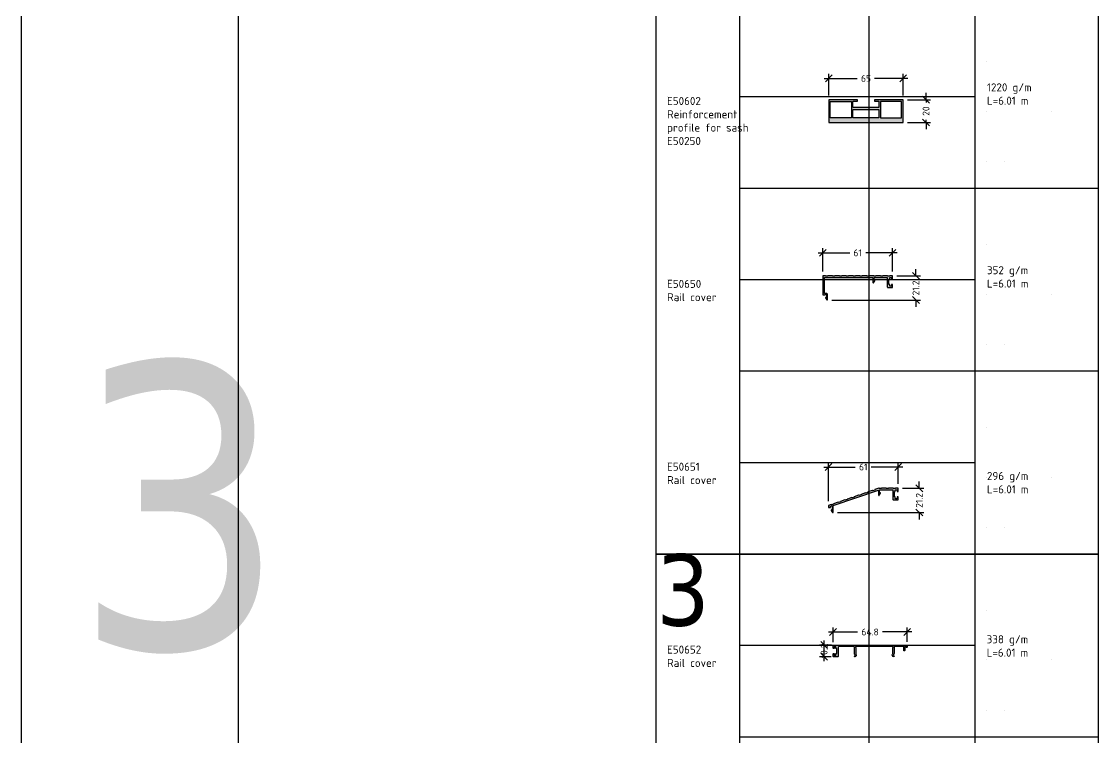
# Model space of a CAD drawing. Extents: x -4122 to 3414, y -5760 to 3840.
# Drawn here: x 0 to 942, y -1120 to -494 of the extents above; entities that cross this region are included whole.
import ezdxf

# ---------------------------------------------------------------- set-up
doc = ezdxf.new("R2010")
doc.units = 0
doc.layers.get('0').update_dxf_attribs({"linetype": 'CONTINUOUS'})
doc.layers.get('DEFPOINTS').update_dxf_attribs({"linetype": 'CONTINUOUS'})
for name, color, linetype in [('ALUM', 7, 'CONTINUOUS'), ('DIM', 94, 'CONTINUOUS'), ('ETEM_AL-HATCH-2', 253, 'CONTINUOUS'), ('HATCH', 253, 'CONTINUOUS'), ('TEXT', 7, 'CONTINUOUS'), ('UNMOVABLE', 4, 'CONTINUOUS')]:
    doc.layers.add(name, color=color, linetype=linetype)
doc.styles.add('ETEM_NAN', font='isocpeur.ttf')
doc.styles.get("Standard").update_dxf_attribs({"font": 'tahoma.ttf'})
doc.dimstyles.new('ETEM_ARCHITECTURE_STYLE$0', dxfattribs={"dimtxt": 2, "dimasz": 1, "dimexe": 1, "dimexo": 1, "dimgap": 1, "dimtad": 0, "dimdec": 1, "dimtxsty": 'ETEM_NAN', "dimblk": 'OBLIQUE', "dimcen": 0, "dimdle": 1, "dimclrd": 7, "dimclre": 7, "dimclrt": 7, "dimazin": 3, "dimtfac": 1, "dimtdec": 1, "dimtmove": 0, "dimatfit": 3, "dimtolj": 1, "dimtzin": 0})

# ---------------------------------------------------------------- blocks, each defined once
blk = doc.blocks.new('E_75_TEST_PAGE')
at = {"layer": 'DEFPOINTS'}
for p, q in [((73.06, -160), (73.06, 0)), ((185.93, 0), (185.93, -960)), ((289.27, -49.4), (289.27, -49.4)), ((9.49, -80), (9.49, -80)), ((278.81, -80), (73.06, -80)), ((289.27, -92.6), (289.27, -92.6)), ((345.86, -92.6), (345.86, -92.6)), ((289.27, -136.6), (289.27, -136.6)), ((304.27, -136.6), (304.27, -136.6)), ((73.06, -320), (73.06, -160)), ((289.27, -209.4), (289.27, -209.4)), ((9.49, -240), (9.49, -240)), ((278.81, -240), (73.06, -240)), ((289.27, -252.6), (289.27, -252.6)), ((345.86, -252.6), (345.86, -252.6)), ((289.27, -296.6), (289.27, -296.6)), ((304.27, -296.6), (304.27, -296.6)), ((73.06, -480), (73.06, -320)), ((289.27, -369.4), (289.27, -369.4)), ((9.49, -400), (9.49, -400)), ((278.81, -400), (73.06, -400)), ((289.27, -412.6), (289.27, -412.6)), ((345.86, -412.6), (345.86, -412.6)), ((289.27, -456.6), (289.27, -456.6)), ((304.27, -456.6), (304.27, -456.6)), ((73.06, -640), (73.06, -480)), ((289.27, -529.4), (289.27, -529.4)), ((9.49, -560), (9.49, -560)), ((278.81, -560), (73.06, -560)), ((289.27, -572.6), (289.27, -572.6)), ((345.86, -572.6), (345.86, -572.6)), ((289.27, -616.6), (289.27, -616.6)), ((304.27, -616.6), (304.27, -616.6)), ((73.06, -800), (73.06, -640)), ((289.27, -689.4), (289.27, -689.4)), ((9.49, -720), (9.49, -720)), ((278.81, -720), (73.06, -720)), ((289.27, -732.6), (289.27, -732.6)), ((345.86, -732.6), (345.86, -732.6)), ((289.27, -776.6), (289.27, -776.6)), ((304.27, -776.6), (304.27, -776.6)), ((73.06, -960), (73.06, -800)), ((289.27, -849.4), (289.27, -849.4)), ((9.49, -880), (9.49, -880)), ((278.81, -880), (73.06, -880)), ((289.27, -892.6), (289.27, -892.6)), ((345.86, -892.6), (345.86, -892.6)), ((289.27, -936.6), (289.27, -936.6)), ((304.27, -936.6), (304.27, -936.6))]:
    blk.add_line(p, q, dxfattribs=at)
at = {"layer": 'DEFPOINTS', "color": 3}
for p, q in [((278.81, 0), (278.81, -960)), ((386.8, -960), (386.8, 0)), ((386.8, -160), (73.06, -160)), ((386.8, -320), (73.06, -320)), ((386.8, -480), (73.06, -480)), ((386.8, -640), (73.06, -640)), ((386.8, -800), (73.06, -800))]:
    blk.add_line(p, q, dxfattribs=at)
blk.add_lwpolyline([(386.8, -960), (0, -960), (0, 0), (386.8, 0)], dxfattribs=at)
blk = doc.blocks.new('_OBLIQUE')
at = {"color": 0, "linetype": 'BYBLOCK'}
blk.add_line((-0.5, -0.5), (0.5, 0.5), dxfattribs=at)
blk = doc.blocks.new('*D57')
at = {"layer": 'DEFPOINTS', "color": 0}
for p in [(771.04, -543.75), (706.04, -562.6), (771.04, -562.6)]:
    blk.add_point(p, dxfattribs=at)
at = {"layer": 'DIM', "color": 7}
for p, q in [((702.04, -543.75), (730.94, -543.75)), ((706.04, -558.6), (706.04, -539.75)), ((775.04, -543.75), (746.14, -543.75)), ((771.04, -558.6), (771.04, -539.75))]:
    blk.add_line(p, q, dxfattribs=at)
at = {"layer": 'DIM', "color": 7, "xscale": 6, "yscale": 6, "zscale": 6, "rotation": 180}
blk.add_blockref('_OBLIQUE', (706.04, -543.75), dxfattribs=at)
at = {"layer": 'DIM', "color": 7, "xscale": 6, "yscale": 6, "zscale": 6}
blk.add_blockref('_OBLIQUE', (771.04, -543.75), dxfattribs=at)
at = {"layer": 'DIM', "color": 7, "insert": (738.54, -543.75), "char_height": 6, "attachment_point": 5, "style": 'ETEM_NAN'}
blk.add_mtext('65', dxfattribs=at)
blk = doc.blocks.new('*D58')
at = {"layer": 'DEFPOINTS', "color": 0}
for p in [(770.84, -562.4), (770.84, -582.3), (791.07, -582.3)]:
    blk.add_point(p, dxfattribs=at)
at = {"layer": 'DIM', "color": 7}
for p, q in [((774.84, -562.4), (795.07, -562.4)), ((791.07, -562.4), (791.07, -556.4)), ((791.07, -562.4), (791.07, -564.75)), ((774.84, -582.3), (795.07, -582.3)), ((791.07, -582.3), (791.07, -579.95)), ((791.07, -582.3), (791.07, -588.3))]:
    blk.add_line(p, q, dxfattribs=at)
at = {"layer": 'DIM', "color": 7, "xscale": 6, "yscale": 6, "zscale": 6}
for p, rotation in [((791.07, -562.4), 270), ((791.07, -582.3), 90)]:
    blk.add_blockref('_OBLIQUE', p, dxfattribs=dict(at, rotation=rotation))
at = {"layer": 'DIM', "color": 7, "insert": (791.07, -572.35), "char_height": 6, "attachment_point": 5, "rotation": 90, "style": 'ETEM_NAN'}
blk.add_mtext('20', dxfattribs=at)
blk = doc.blocks.new('*D59')
at = {"layer": 'DEFPOINTS', "color": 0}
for p in [(761.79, -696.38), (700.79, -716.72), (761.79, -716.72)]:
    blk.add_point(p, dxfattribs=at)
at = {"layer": 'DIM', "color": 7}
for p, q in [((696.79, -696.38), (724.29, -696.38)), ((700.79, -712.72), (700.79, -692.38)), ((765.79, -696.38), (738.29, -696.38)), ((761.79, -712.72), (761.79, -692.38))]:
    blk.add_line(p, q, dxfattribs=at)
at = {"layer": 'DIM', "color": 7, "xscale": 6, "yscale": 6, "zscale": 6, "rotation": 180}
blk.add_blockref('_OBLIQUE', (700.79, -696.38), dxfattribs=at)
at = {"layer": 'DIM', "color": 7, "xscale": 6, "yscale": 6, "zscale": 6}
blk.add_blockref('_OBLIQUE', (761.79, -696.38), dxfattribs=at)
at = {"layer": 'DIM', "color": 7, "insert": (731.29, -696.38), "char_height": 6, "attachment_point": 5, "style": 'ETEM_NAN'}
blk.add_mtext('61', dxfattribs=at)
blk = doc.blocks.new('*D60')
at = {"layer": 'DEFPOINTS', "color": 0}
for p in [(761.59, -716.52), (704.59, -737.72), (782.22, -737.72)]:
    blk.add_point(p, dxfattribs=at)
at = {"layer": 'DIM', "color": 7}
for p, q in [((782.22, -716.52), (782.22, -710.52)), ((765.59, -716.52), (786.22, -716.52)), ((782.22, -716.52), (782.22, -717.12)), ((708.59, -737.72), (786.22, -737.72)), ((782.22, -737.72), (782.22, -737.12)), ((782.22, -737.72), (782.22, -743.72))]:
    blk.add_line(p, q, dxfattribs=at)
at = {"layer": 'DIM', "color": 7, "xscale": 6, "yscale": 6, "zscale": 6}
for p, rotation in [((782.22, -716.52), 270), ((782.22, -737.72), 90)]:
    blk.add_blockref('_OBLIQUE', p, dxfattribs=dict(at, rotation=rotation))
at = {"layer": 'DIM', "color": 7, "insert": (782.22, -727.12), "char_height": 6, "attachment_point": 5, "rotation": 90, "style": 'ETEM_NAN'}
blk.add_mtext('21.2', dxfattribs=at)
blk = doc.blocks.new('*D61')
at = {"layer": 'DEFPOINTS', "color": 0}
for p in [(766.72, -883.77), (766.72, -902.58), (705.72, -917.58)]:
    blk.add_point(p, dxfattribs=at)
at = {"layer": 'DIM', "color": 7}
for p, q in [((701.72, -883.77), (729.22, -883.77)), ((705.72, -913.58), (705.72, -879.77)), ((770.72, -883.77), (743.22, -883.77)), ((766.72, -898.58), (766.72, -879.77))]:
    blk.add_line(p, q, dxfattribs=at)
at = {"layer": 'DIM', "color": 7, "xscale": 6, "yscale": 6, "zscale": 6, "rotation": 180}
blk.add_blockref('_OBLIQUE', (705.72, -883.77), dxfattribs=at)
at = {"layer": 'DIM', "color": 7, "xscale": 6, "yscale": 6, "zscale": 6}
blk.add_blockref('_OBLIQUE', (766.72, -883.77), dxfattribs=at)
at = {"layer": 'DIM', "color": 7, "insert": (736.22, -883.77), "char_height": 6, "attachment_point": 5, "style": 'ETEM_NAN'}
blk.add_mtext('61', dxfattribs=at)
blk = doc.blocks.new('*D62')
at = {"layer": 'DEFPOINTS', "color": 0}
for p in [(766.52, -902.38), (709.52, -923.58), (785.17, -923.58)]:
    blk.add_point(p, dxfattribs=at)
at = {"layer": 'DIM', "color": 7}
for p, q in [((770.52, -902.38), (789.17, -902.38)), ((785.17, -902.38), (785.17, -896.38)), ((785.17, -902.38), (785.17, -902.98)), ((785.17, -923.58), (785.17, -922.98)), ((713.52, -923.58), (789.17, -923.58)), ((785.17, -923.58), (785.17, -929.58))]:
    blk.add_line(p, q, dxfattribs=at)
at = {"layer": 'DIM', "color": 7, "xscale": 6, "yscale": 6, "zscale": 6}
for p, rotation in [((785.17, -902.38), 270), ((785.17, -923.58), 90)]:
    blk.add_blockref('_OBLIQUE', p, dxfattribs=dict(at, rotation=rotation))
at = {"layer": 'DIM', "color": 7, "insert": (785.17, -912.98), "char_height": 6, "attachment_point": 5, "rotation": 90, "style": 'ETEM_NAN'}
blk.add_mtext('21.2', dxfattribs=at)
blk = doc.blocks.new('*D106')
at = {"layer": 'DEFPOINTS', "color": 0}
for p in [(774.57, -1028.11), (709.77, -1040.86), (774.57, -1040.59)]:
    blk.add_point(p, dxfattribs=at)
at = {"layer": 'DIM', "color": 7}
for p, q in [((709.77, -1036.86), (709.77, -1024.11)), ((774.57, -1036.59), (774.57, -1024.11)), ((705.77, -1028.11), (731.27, -1028.11)), ((778.57, -1028.11), (753.07, -1028.11))]:
    blk.add_line(p, q, dxfattribs=at)
at = {"layer": 'DIM', "color": 7, "xscale": 6, "yscale": 6, "zscale": 6, "rotation": 180}
blk.add_blockref('_OBLIQUE', (709.77, -1028.11), dxfattribs=at)
at = {"layer": 'DIM', "color": 7, "xscale": 6, "yscale": 6, "zscale": 6}
blk.add_blockref('_OBLIQUE', (774.57, -1028.11), dxfattribs=at)
at = {"layer": 'DIM', "color": 7, "insert": (742.17, -1028.11), "char_height": 6, "attachment_point": 5, "style": 'ETEM_NAN'}
blk.add_mtext('64.8', dxfattribs=at)
blk = doc.blocks.new('*D107')
at = {"layer": 'DEFPOINTS', "color": 0}
for p in [(701.95, -1039.54), (712.32, -1039.54), (712.07, -1049.74)]:
    blk.add_point(p, dxfattribs=at)
at = {"layer": 'DIM', "color": 7}
for p, q in [((701.95, -1053.74), (701.95, -1035.54)), ((708.32, -1039.54), (697.95, -1039.54)), ((708.07, -1049.74), (697.95, -1049.74))]:
    blk.add_line(p, q, dxfattribs=at)
at = {"layer": 'DIM', "color": 7, "xscale": 6, "yscale": 6, "zscale": 6}
for p, rotation in [((701.95, -1039.54), 90), ((701.95, -1049.74), 270)]:
    blk.add_blockref('_OBLIQUE', p, dxfattribs=dict(at, rotation=rotation))
at = {"layer": 'DIM', "color": 7, "insert": (701.95, -1044.64), "char_height": 6, "attachment_point": 5, "rotation": 90, "style": 'ETEM_NAN'}
blk.add_mtext('10.2', dxfattribs=at)

msp = doc.modelspace()

# ---------------------------------------------------------------- hatches: boundary and pattern name
at = {"layer": 'ETEM_AL-HATCH-2'}
h = msp.add_hatch(color=256, dxfattribs=at)
h.dxf.hatch_style = 1
edge = h.paths.add_edge_path(flags=16)
edge.add_line((769.54, -563.9), (751.39, -563.9))
edge.add_arc((751.39, -564.1), 0.2, 90, 180)
edge.add_line((751.19, -564.1), (751.19, -578.1))
edge.add_arc((751.39, -578.1), 0.2, 180, 270)
edge.add_line((751.39, -578.3), (769.54, -578.3))
edge.add_arc((769.54, -578.1), 0.2, 270, 360)
edge.add_line((769.74, -578.1), (769.74, -564.1))
edge.add_arc((769.54, -564.1), 0.2, 360, 450)
edge = h.paths.add_edge_path()
edge.add_line((727.39, -563.8), (730.79, -563.8))
edge.add_arc((730.79, -563.5), 0.3, 270, 360)
edge.add_line((731.09, -563.5), (731.09, -562.7))
edge.add_arc((730.79, -562.7), 0.3, 0, 90)
edge.add_line((730.79, -562.4), (706.24, -562.4))
edge.add_arc((706.24, -562.6), 0.2, 90, 180)
edge.add_line((706.04, -562.6), (706.04, -582.1))
edge.add_arc((706.24, -582.1), 0.2, 180, 270)
edge.add_line((706.24, -582.3), (738.54, -582.3))
edge.add_line((738.54, -582.3), (770.84, -582.3))
edge.add_arc((770.84, -582.1), 0.2, 270, 360)
edge.add_line((771.04, -582.1), (771.04, -562.6))
edge.add_arc((770.84, -562.6), 0.2, 360, 450)
edge.add_line((770.84, -562.4), (746.29, -562.4))
edge.add_arc((746.29, -562.7), 0.3, 90, 180)
edge.add_line((745.99, -562.7), (745.99, -563.5))
edge.add_arc((746.29, -563.5), 0.3, 180, 270)
edge.add_line((746.29, -563.8), (749.69, -563.8))
edge.add_arc((749.69, -564), 0.2, 0, 90, ccw=False)
edge.add_line((749.89, -564), (749.89, -568.9))
edge.add_arc((749.69, -568.9), 0.2, -90, 0, ccw=False)
edge.add_line((749.69, -569.1), (738.54, -569.1))
edge.add_line((738.54, -569.1), (727.39, -569.1))
edge.add_arc((727.39, -568.9), 0.2, 180, 270, ccw=False)
edge.add_line((727.19, -568.9), (727.19, -564))
edge.add_arc((727.39, -564), 0.2, 90, 180, ccw=False)
edge = h.paths.add_edge_path(flags=16)
edge.add_line((727.19, -578.1), (727.19, -571.2))
edge.add_arc((727.39, -571.2), 0.2, 90, 180, ccw=False)
edge.add_line((727.39, -571), (738.54, -571))
edge.add_line((738.54, -571), (749.69, -571))
edge.add_arc((749.69, -571.2), 0.2, 0, 90, ccw=False)
edge.add_line((749.89, -571.2), (749.89, -578.1))
edge.add_arc((749.69, -578.1), 0.2, -90, 0, ccw=False)
edge.add_line((749.69, -578.3), (738.54, -578.3))
edge.add_line((738.54, -578.3), (727.39, -578.3))
edge.add_arc((727.39, -578.1), 0.2, 180, 270, ccw=False)
edge = h.paths.add_edge_path(flags=16)
edge.add_line((707.54, -563.9), (725.69, -563.9))
edge.add_arc((725.69, -564.1), 0.2, 0, 90, ccw=False)
edge.add_line((725.89, -564.1), (725.89, -578.1))
edge.add_arc((725.69, -578.1), 0.2, -90, 0, ccw=False)
edge.add_line((725.69, -578.3), (707.54, -578.3))
edge.add_arc((707.54, -578.1), 0.2, 180, 270, ccw=False)
edge.add_line((707.34, -578.1), (707.34, -564.1))
edge.add_arc((707.54, -564.1), 0.2, 90, 180, ccw=False)
h = msp.add_hatch(color=256, dxfattribs=at)
h.dxf.hatch_style = 1
edge = h.paths.add_edge_path()
edge.add_line((763.07, -1041.74), (763.07, -1046.87))
edge.add_arc((760.97, -1046.87), 2.1, -37.65846, 0, ccw=False)
edge.add_arc((762.87, -1048.34), 0.3, 142.34154, 204.62432)
edge.add_line((762.6, -1048.46), (763.06, -1049.46))
edge.add_arc((762.87, -1049.54), 0.2, -90, 24.62432, ccw=False)
edge.add_arc((762.87, -1048.34), 1.4, 142.34154, 270, ccw=False)
edge.add_arc((760.97, -1046.87), 1, 322.34154, 360)
edge.add_line((761.97, -1046.87), (761.97, -1041.74))
edge.add_line((761.97, -1041.74), (762.23, -1041.29))
edge.add_arc((761.97, -1041.14), 0.3, 330, 450)
edge.add_line((761.97, -1040.84), (729.57, -1040.84))
edge.add_arc((729.57, -1041.14), 0.3, 90, 210)
edge.add_line((729.31, -1041.29), (729.57, -1041.74))
edge.add_line((729.57, -1041.74), (729.57, -1046.87))
edge.add_arc((730.57, -1046.87), 1, 180, 217.65846)
edge.add_arc((728.67, -1048.34), 1.4, -90, 37.65846, ccw=False)
edge.add_arc((728.67, -1049.54), 0.2, 155.37568, 270, ccw=False)
edge.add_line((728.49, -1049.46), (728.95, -1048.46))
edge.add_arc((728.67, -1048.34), 0.3, 335.37568, 397.65846)
edge.add_arc((730.57, -1046.87), 2.1, 180, 217.65846, ccw=False)
edge.add_line((728.47, -1046.87), (728.47, -1041.74))
edge.add_arc((727.57, -1041.74), 0.9, 0, 90)
edge.add_line((727.57, -1040.84), (714.87, -1040.84))
edge.add_arc((714.87, -1041.34), 0.5, 90, 180)
edge.add_line((714.37, -1041.34), (714.37, -1049.24))
edge.add_arc((713.87, -1049.24), 0.5, 270, 360, ccw=False)
edge.add_line((713.87, -1049.74), (710.27, -1049.74))
edge.add_arc((710.27, -1049.24), 0.5, 180, 270, ccw=False)
edge.add_line((709.77, -1049.24), (709.77, -1047.49))
edge.add_arc((710.27, -1047.49), 0.5, 90, 180, ccw=False)
edge.add_line((710.27, -1046.99), (710.57, -1046.99))
edge.add_arc((710.57, -1047.19), 0.2, 0, 90, ccw=False)
edge.add_line((710.77, -1047.19), (710.77, -1048.44))
edge.add_arc((710.97, -1048.44), 0.2, 180, 270)
edge.add_line((710.97, -1048.64), (712.07, -1048.64))
edge.add_arc((712.07, -1048.44), 0.2, 270, 360)
edge.add_line((712.27, -1048.44), (712.27, -1047.19))
edge.add_arc((712.47, -1047.19), 0.2, 90, 180, ccw=False)
edge.add_line((712.47, -1046.99), (712.87, -1046.99))
edge.add_arc((712.87, -1046.79), 0.2, 270, 360)
edge.add_line((713.07, -1046.79), (713.07, -1042.69))
edge.add_arc((712.87, -1042.69), 0.2, 360, 450)
edge.add_line((712.87, -1042.49), (712.47, -1042.49))
edge.add_arc((712.47, -1042.29), 0.2, 180, 270, ccw=False)
edge.add_line((712.27, -1042.29), (712.27, -1041.04))
edge.add_arc((712.07, -1041.04), 0.2, 360, 450)
edge.add_line((712.07, -1040.84), (710.97, -1040.84))
edge.add_arc((710.97, -1041.04), 0.2, 90, 180)
edge.add_line((710.77, -1041.04), (710.77, -1042.29))
edge.add_arc((710.57, -1042.29), 0.2, 270, 360, ccw=False)
edge.add_line((710.57, -1042.49), (710.27, -1042.49))
edge.add_arc((710.27, -1041.99), 0.5, 180, 270, ccw=False)
edge.add_line((709.77, -1041.99), (709.77, -1039.74))
edge.add_arc((709.97, -1039.74), 0.2, 90, 180, ccw=False)
edge.add_line((709.97, -1039.54), (714.67, -1039.54))
edge.add_arc((714.67, -1039.64), 0.1, 0, 90, ccw=False)
edge.add_arc((714.87, -1039.64), 0.1, 180, 270)
edge.add_line((714.87, -1039.74), (716.67, -1039.74))
edge.add_arc((716.67, -1039.64), 0.1, 270, 360)
edge.add_arc((716.87, -1039.64), 0.1, 90, 180, ccw=False)
edge.add_line((716.87, -1039.54), (720.67, -1039.54))
edge.add_arc((720.67, -1039.64), 0.1, 0, 90, ccw=False)
edge.add_arc((720.87, -1039.64), 0.1, 180, 270)
edge.add_line((720.87, -1039.74), (722.67, -1039.74))
edge.add_arc((722.67, -1039.64), 0.1, 270, 360)
edge.add_arc((722.87, -1039.64), 0.1, 90, 180, ccw=False)
edge.add_line((722.87, -1039.54), (726.67, -1039.54))
edge.add_arc((726.67, -1039.64), 0.1, 0, 90, ccw=False)
edge.add_arc((726.87, -1039.64), 0.1, 180, 270)
edge.add_line((726.87, -1039.74), (728.67, -1039.74))
edge.add_arc((728.67, -1039.64), 0.1, 270, 360)
edge.add_arc((728.87, -1039.64), 0.1, 90, 180, ccw=False)
edge.add_line((728.87, -1039.54), (732.67, -1039.54))
edge.add_arc((732.67, -1039.64), 0.1, 0, 90, ccw=False)
edge.add_arc((732.87, -1039.64), 0.1, 180, 270)
edge.add_line((732.87, -1039.74), (734.67, -1039.74))
edge.add_arc((734.67, -1039.64), 0.1, 270, 360)
edge.add_arc((734.87, -1039.64), 0.1, 90, 180, ccw=False)
edge.add_line((734.87, -1039.54), (738.67, -1039.54))
edge.add_arc((738.67, -1039.64), 0.1, 0, 90, ccw=False)
edge.add_arc((738.87, -1039.64), 0.1, 180, 270)
edge.add_line((738.87, -1039.74), (740.67, -1039.74))
edge.add_arc((740.67, -1039.64), 0.1, 270, 360)
edge.add_arc((740.87, -1039.64), 0.1, 90, 180, ccw=False)
edge.add_line((740.87, -1039.54), (744.67, -1039.54))
edge.add_arc((744.67, -1039.64), 0.1, 0, 90, ccw=False)
edge.add_arc((744.87, -1039.64), 0.1, 180, 270)
edge.add_line((744.87, -1039.74), (746.67, -1039.74))
edge.add_arc((746.67, -1039.64), 0.1, 270, 360)
edge.add_arc((746.87, -1039.64), 0.1, 90, 180, ccw=False)
edge.add_line((746.87, -1039.54), (750.67, -1039.54))
edge.add_arc((750.67, -1039.64), 0.1, 0, 90, ccw=False)
edge.add_arc((750.87, -1039.64), 0.1, 180, 270)
edge.add_line((750.87, -1039.74), (752.67, -1039.74))
edge.add_arc((752.67, -1039.64), 0.1, 270, 360)
edge.add_arc((752.87, -1039.64), 0.1, 90, 180, ccw=False)
edge.add_line((752.87, -1039.54), (756.67, -1039.54))
edge.add_arc((756.67, -1039.64), 0.1, 0, 90, ccw=False)
edge.add_arc((756.87, -1039.64), 0.1, 180, 270)
edge.add_line((756.87, -1039.74), (758.67, -1039.74))
edge.add_arc((758.67, -1039.64), 0.1, 270, 360)
edge.add_arc((758.87, -1039.64), 0.1, 90, 180, ccw=False)
edge.add_line((758.87, -1039.54), (762.67, -1039.54))
edge.add_arc((762.67, -1039.64), 0.1, 0, 90, ccw=False)
edge.add_arc((762.87, -1039.64), 0.1, 180, 270)
edge.add_line((762.87, -1039.74), (764.67, -1039.74))
edge.add_arc((764.67, -1039.64), 0.1, 270, 360)
edge.add_arc((764.87, -1039.64), 0.1, 90, 180, ccw=False)
edge.add_line((764.87, -1039.54), (768.67, -1039.54))
edge.add_arc((768.67, -1039.64), 0.1, 0, 90, ccw=False)
edge.add_arc((768.87, -1039.64), 0.1, 180, 270)
edge.add_line((768.87, -1039.74), (770.67, -1039.74))
edge.add_arc((770.67, -1039.64), 0.1, 270, 360)
edge.add_arc((770.87, -1039.64), 0.1, 90, 180, ccw=False)
edge.add_line((770.87, -1039.54), (774.27, -1039.54))
edge.add_arc((774.27, -1039.84), 0.3, 0, 90, ccw=False)
edge.add_line((774.57, -1039.84), (774.57, -1041.34))
edge.add_arc((774.37, -1041.34), 0.2, 270, 360, ccw=False)
edge.add_line((774.37, -1041.54), (773.77, -1041.54))
edge.add_arc((773.77, -1041.34), 0.2, 180, 270, ccw=False)
edge.add_line((773.57, -1041.34), (773.57, -1040.64))
edge.add_arc((773.37, -1040.64), 0.2, 0, 90)
edge.add_line((773.37, -1040.44), (772.77, -1040.44))
edge.add_arc((772.77, -1040.64), 0.2, 90, 180)
edge.add_line((772.57, -1040.64), (772.57, -1043.94))
edge.add_arc((771.97, -1043.94), 0.6, -90, 0, ccw=False)
edge.add_arc((771.97, -1044.24), 0.3, 180, 270, ccw=False)
edge.add_line((771.67, -1044.24), (771.67, -1041.04))
edge.add_arc((771.47, -1041.04), 0.2, 0, 90)
edge.add_line((771.47, -1040.84), (763.97, -1040.84))
edge.add_arc((763.97, -1041.74), 0.9, 90, 180)
at = {"layer": 'HATCH'}
for points in [[(761.79, -716.72, 0.414214), (761.59, -716.52), (759.39, -716.52, 0.414214), (759.29, -716.62, -0.414214), (759.19, -716.72), (757.39, -716.72, -0.414214), (757.29, -716.62, 0.414214), (757.19, -716.52), (753.39, -716.52, 0.414214), (753.29, -716.62, -0.414214), (753.19, -716.72), (751.39, -716.72, -0.414214), (751.29, -716.62, 0.414214), (751.19, -716.52), (747.39, -716.52, 0.414214), (747.29, -716.62, -0.414214), (747.19, -716.72), (745.39, -716.72, -0.414214), (745.29, -716.62, 0.414214), (745.19, -716.52), (741.39, -716.52, 0.414214), (741.29, -716.62, -0.414214), (741.19, -716.72), (739.39, -716.72, -0.414214), (739.29, -716.62, 0.414214), (739.19, -716.52), (735.39, -716.52, 0.414214), (735.29, -716.62, -0.414214), (735.19, -716.72), (733.39, -716.72, -0.414214), (733.29, -716.62, 0.414214), (733.19, -716.52), (729.39, -716.52, 0.414214), (729.29, -716.62, -0.414214), (729.19, -716.72), (727.39, -716.72, -0.414214), (727.29, -716.62, 0.414214), (727.19, -716.52), (723.39, -716.52, 0.414214), (723.29, -716.62, -0.414214), (723.19, -716.72), (721.39, -716.72, -0.414214), (721.29, -716.62, 0.414214), (721.19, -716.52), (717.39, -716.52, 0.414214), (717.29, -716.62, -0.414214), (717.19, -716.72), (715.39, -716.72, -0.414214), (715.29, -716.62, 0.414214), (715.19, -716.52), (711.39, -716.52, 0.414214), (711.29, -716.62, -0.414214), (711.19, -716.72), (709.39, -716.72, -0.414214), (709.29, -716.62, 0.414214), (709.19, -716.52), (705.39, -716.52, 0.414214), (705.29, -716.62, -0.414214), (705.19, -716.72), (703.39, -716.72, -0.414214), (703.29, -716.62, 0.414214), (703.19, -716.52), (700.99, -716.52, 0.414214), (700.79, -716.72), (700.79, -733.02, 0.414214), (700.99, -733.22), (702.49, -733.22, 0.414214), (702.69, -733.02, -0.414214), (702.89, -732.82), (703.79, -732.82, -0.414214), (703.99, -733.02), (703.99, -734.92, -0.414214), (703.49, -735.42, 0.594378), (703.24, -735.88), (704.34, -737.58, 0.74738), (704.89, -737.42), (704.89, -733.02, 0.414214), (703.79, -731.92), (702.39, -731.92, -0.414214), (702.19, -731.72), (702.19, -718.02, -0.414214), (702.39, -717.82), (744.49, -717.82, -0.414214), (744.69, -718.02), (744.69, -722.42, 0.74738), (745.24, -722.58), (746.34, -720.88, 0.594378), (746.09, -720.42, -0.414214), (745.59, -719.92), (745.59, -718.02, -0.414214), (745.79, -717.82), (756.69, -717.82, -0.414214), (757.19, -718.32), (757.19, -726.22, 0.414214), (757.69, -726.72), (761.29, -726.72, 0.414214), (761.79, -726.22), (761.79, -724.47, 0.414214), (761.29, -723.97), (760.99, -723.97, 0.414214), (760.79, -724.17), (760.79, -725.42, -0.414214), (760.59, -725.62), (759.49, -725.62, -0.414214), (759.29, -725.42), (759.29, -724.17, 0.414214), (759.09, -723.97), (758.69, -723.97, -0.414214), (758.49, -723.77), (758.49, -719.67, -0.414214), (758.69, -719.47), (759.09, -719.47, 0.414214), (759.29, -719.27), (759.29, -718.02, -0.414214), (759.49, -717.82), (760.59, -717.82, -0.414214), (760.79, -718.02), (760.79, -719.27, 0.414214), (760.99, -719.47), (761.29, -719.47, 0.414214), (761.79, -718.97)], [(756.12, -902.38), (752.32, -902.38, 0.731606), (752.21, -902.53, -0.557537), (752.12, -902.68), (750.22, -902.68), (750.22, -902.48, 0.414214), (750.12, -902.38), (749.82, -902.38, 0.082499), (749.76, -902.39), (746.29, -903.57, 1.114849), (746.2, -903.78, -0.53261), (746.15, -903.94), (744.35, -904.55, -0.514286), (744.22, -904.46), (744.22, -904.42, 0.514286), (744.09, -904.32), (740.29, -905.62, 1.114849), (740.2, -905.83, -0.53261), (740.15, -905.99), (738.35, -906.6, -0.514286), (738.22, -906.51), (738.22, -906.47, 0.514286), (738.09, -906.37), (734.29, -907.67, 1.114849), (734.2, -907.88, -0.53261), (734.15, -908.04), (732.35, -908.65, -0.514286), (732.22, -908.56), (732.22, -908.52, 0.514286), (732.09, -908.42), (728.29, -909.72, 1.114849), (728.2, -909.93, -0.53261), (728.15, -910.09), (726.35, -910.7, -0.514286), (726.22, -910.61), (726.22, -910.57, 0.514286), (726.09, -910.47), (722.29, -911.77, 1.114849), (722.2, -911.98, -0.53261), (722.15, -912.14), (720.35, -912.75, -0.514286), (720.22, -912.66), (720.22, -912.62, 0.514286), (720.09, -912.52), (716.29, -913.82, 1.114849), (716.2, -914.03, -0.53261), (716.15, -914.19), (714.35, -914.8, -0.514286), (714.22, -914.71), (714.22, -914.67, 0.514286), (714.09, -914.57), (710.29, -915.87, 1.114849), (710.2, -916.08, -0.53261), (710.15, -916.24), (708.35, -916.85, -0.514286), (708.22, -916.76), (708.22, -916.72, 0.514286), (708.09, -916.62), (705.86, -917.39, 0.320754), (705.72, -917.58), (705.72, -918.88, 0.414214), (705.92, -919.08), (707.42, -919.08, 0.414214), (707.62, -918.88), (707.62, -918.3, -0.320754), (707.76, -918.11), (708.66, -917.8, -0.514286), (708.92, -917.99), (708.92, -920.78, -0.414214), (708.42, -921.28, 0.594378), (708.17, -921.74), (709.27, -923.44, 0.74738), (709.82, -923.28), (709.82, -917.55, -0.320754), (709.96, -917.36), (749.36, -903.9, -0.514286), (749.62, -904.09), (749.62, -908.28, 0.74738), (750.17, -908.44), (751.27, -906.74, 0.594378), (751.02, -906.28, -0.414214), (750.52, -905.78), (750.52, -903.88, -0.414214), (750.72, -903.68), (761.62, -903.68, -0.414214), (762.12, -904.18), (762.12, -912.08, 0.414214), (762.62, -912.58), (766.22, -912.58, 0.414214), (766.72, -912.08), (766.72, -910.33, 0.530675), (766.03, -909.86, 0.605728), (765.72, -910.03), (765.72, -911.28, -0.414214), (765.52, -911.48), (764.42, -911.48, -0.414214), (764.22, -911.28), (764.22, -910.03, 0.414214), (764.02, -909.83), (763.62, -909.83, -0.414214), (763.42, -909.63), (763.42, -905.53, -0.414214), (763.62, -905.33), (764.02, -905.33, 0.414214), (764.22, -905.13), (764.22, -903.88, -0.414214), (764.42, -903.68), (765.52, -903.68, -0.414214), (765.72, -903.88), (765.72, -905.13, 0.605728), (766.03, -905.29, 0.530675), (766.72, -904.83), (766.72, -902.58, 0.414214), (766.52, -902.38), (764.32, -902.38, 0.731606), (764.21, -902.53, -0.557537), (764.12, -902.68), (762.22, -902.68), (762.22, -902.48, 0.414214), (762.12, -902.38), (758.32, -902.38, 0.731606), (758.21, -902.53, -0.557537), (758.12, -902.68), (756.22, -902.68), (756.22, -902.48, 0.414214)]]:
    msp.add_hatch(color=256, dxfattribs=at).paths.add_polyline_path(points)

# ---------------------------------------------------------------- linework, layer by layer
at = {"layer": 'ALUM'}
for points in [[(727.39, -563.8), (730.79, -563.8, 0.414214), (731.09, -563.5), (731.09, -562.7, 0.414214), (730.79, -562.4), (706.24, -562.4, 0.414214), (706.04, -562.6), (706.04, -582.1, 0.414214), (706.24, -582.3), (738.54, -582.3), (770.84, -582.3, 0.414214), (771.04, -582.1), (771.04, -562.6, 0.414214), (770.84, -562.4), (746.29, -562.4, 0.414214), (745.99, -562.7), (745.99, -563.5, 0.414214), (746.29, -563.8), (749.69, -563.8, -0.414214), (749.89, -564), (749.89, -568.9, -0.414214), (749.69, -569.1), (738.54, -569.1), (727.39, -569.1, -0.414214), (727.19, -568.9), (727.19, -564, -0.414214)], [(707.54, -563.9), (725.69, -563.9, -0.414214), (725.89, -564.1), (725.89, -578.1, -0.414214), (725.69, -578.3), (707.54, -578.3, -0.414214), (707.34, -578.1), (707.34, -564.1, -0.414214)], [(769.54, -563.9), (751.39, -563.9, 0.414214), (751.19, -564.1), (751.19, -578.1, 0.414214), (751.39, -578.3), (769.54, -578.3, 0.414214), (769.74, -578.1), (769.74, -564.1, 0.414214)], [(727.19, -578.1), (727.19, -571.2, -0.414214), (727.39, -571), (738.54, -571), (749.69, -571, -0.414214), (749.89, -571.2), (749.89, -578.1, -0.414214), (749.69, -578.3), (738.54, -578.3), (727.39, -578.3, -0.414214)], [(700.99, -733.22), (702.49, -733.22, 0.414214), (702.69, -733.02, -0.414214), (702.89, -732.82), (703.79, -732.82, -0.414214), (703.99, -733.02), (703.99, -734.92, -0.414214), (703.49, -735.42, 0.594378), (703.24, -735.88), (704.34, -737.58, 0.74738), (704.89, -737.42), (704.89, -733.02, 0.414214), (703.79, -731.92), (702.39, -731.92, -0.414214), (702.19, -731.72), (702.19, -718.02, -0.414214), (702.39, -717.82), (744.49, -717.82, -0.414214), (744.69, -718.02), (744.69, -722.42, 0.74738), (745.24, -722.58), (746.34, -720.88, 0.594378), (746.09, -720.42, -0.414214), (745.59, -719.92), (745.59, -718.02, -0.414214), (745.79, -717.82), (745.79, -717.82), (756.69, -717.82, -0.414214), (757.19, -718.32), (757.19, -726.22, 0.414214), (757.69, -726.72), (761.29, -726.72, 0.414214), (761.79, -726.22), (761.79, -724.47, 0.414214), (761.29, -723.97), (760.99, -723.97, 0.414214), (760.79, -724.17), (760.79, -725.42, -0.414214), (760.59, -725.62), (759.49, -725.62, -0.414214), (759.29, -725.42), (759.29, -724.17, 0.414214), (759.09, -723.97), (758.69, -723.97, -0.414214), (758.49, -723.77), (758.49, -719.67, -0.414214), (758.69, -719.47), (759.09, -719.47, 0.414214), (759.29, -719.27), (759.29, -718.02, -0.414214), (759.49, -717.82), (760.59, -717.82, -0.414214), (760.79, -718.02), (760.79, -719.27, 0.414214), (760.99, -719.47), (761.29, -719.47, 0.414214), (761.79, -718.97), (761.79, -716.72, 0.414214), (761.59, -716.52), (759.39, -716.52, 0.414214), (759.29, -716.62), (759.29, -716.62, -0.414214), (759.19, -716.72), (757.39, -716.72, -0.414214), (757.29, -716.62), (757.29, -716.62, 0.414214), (757.19, -716.52), (753.39, -716.52, 0.414214), (753.29, -716.62), (753.29, -716.62, -0.414214), (753.19, -716.72), (751.39, -716.72, -0.414214), (751.29, -716.62), (751.29, -716.62, 0.414214), (751.19, -716.52), (747.39, -716.52, 0.414214), (747.29, -716.62), (747.29, -716.62, -0.414214), (747.19, -716.72), (745.39, -716.72, -0.414214), (745.29, -716.62), (745.29, -716.62, 0.414214), (745.19, -716.52), (741.39, -716.52, 0.414214), (741.29, -716.62), (741.29, -716.62, -0.414214), (741.19, -716.72), (739.39, -716.72, -0.414214), (739.29, -716.62), (739.29, -716.62, 0.414214), (739.19, -716.52), (735.39, -716.52, 0.414214), (735.29, -716.62), (735.29, -716.62, -0.414214), (735.19, -716.72), (733.39, -716.72, -0.414214), (733.29, -716.62), (733.29, -716.62, 0.414214), (733.19, -716.52), (729.39, -716.52, 0.414214), (729.29, -716.62), (729.29, -716.62, -0.414214), (729.19, -716.72), (727.39, -716.72, -0.414214), (727.29, -716.62), (727.29, -716.62, 0.414214), (727.19, -716.52), (723.39, -716.52, 0.414214), (723.29, -716.62), (723.29, -716.62, -0.414214), (723.19, -716.72), (721.39, -716.72, -0.414214), (721.29, -716.62), (721.29, -716.62, 0.414214), (721.19, -716.52), (717.39, -716.52, 0.414214), (717.29, -716.62), (717.29, -716.62, -0.414214), (717.19, -716.72), (715.39, -716.72, -0.414214), (715.29, -716.62), (715.29, -716.62, 0.414214), (715.19, -716.52), (711.39, -716.52, 0.414214), (711.29, -716.62), (711.29, -716.62, -0.414214), (711.19, -716.72), (709.39, -716.72, -0.414214), (709.29, -716.62), (709.29, -716.62, 0.414214), (709.19, -716.52), (705.39, -716.52, 0.414214), (705.29, -716.62, -0.414214), (705.19, -716.72), (703.39, -716.72, -0.414214), (703.29, -716.62, 0.414214), (703.19, -716.52), (700.99, -716.52, 0.414214), (700.79, -716.72), (700.79, -733.02, 0.414214)], [(749.62, -908.28, 0.74738), (750.17, -908.44), (751.27, -906.74, 0.594378), (751.02, -906.28, -0.414214), (750.52, -905.78), (750.52, -903.88, -0.414214), (750.72, -903.68), (750.72, -903.68), (761.62, -903.68, -0.414214), (762.12, -904.18), (762.12, -912.08, 0.414214), (762.62, -912.58), (766.22, -912.58, 0.414214), (766.72, -912.08), (766.72, -910.33, 0.414214), (766.22, -909.83), (765.92, -909.83, 0.414214), (765.72, -910.03), (765.72, -911.28, -0.414214), (765.52, -911.48), (764.42, -911.48, -0.414214), (764.22, -911.28), (764.22, -910.03, 0.414214), (764.02, -909.83), (763.62, -909.83, -0.414214), (763.42, -909.63), (763.42, -905.53, -0.414214), (763.62, -905.33), (764.02, -905.33, 0.414214), (764.22, -905.13), (764.22, -903.88, -0.414214), (764.42, -903.68), (765.52, -903.68, -0.414214), (765.72, -903.88), (765.72, -905.13, 0.414214), (765.92, -905.33), (766.22, -905.33, 0.414214), (766.72, -904.83), (766.72, -902.58, 0.414214), (766.52, -902.38), (764.32, -902.38, 0.414214), (764.22, -902.48), (764.22, -902.58, -0.414214), (764.12, -902.68), (762.32, -902.68, -0.414214), (762.22, -902.58), (762.22, -902.48, 0.414214), (762.12, -902.38), (758.32, -902.38, 0.414214), (758.22, -902.48), (758.22, -902.58, -0.414214), (758.12, -902.68), (756.32, -902.68, -0.414214), (756.22, -902.58), (756.22, -902.48, 0.414214), (756.12, -902.38), (752.32, -902.38, 0.414214), (752.22, -902.48), (752.22, -902.58, -0.414214), (752.12, -902.68), (750.32, -902.68, -0.414214), (750.22, -902.58), (750.22, -902.48, 0.414214), (750.12, -902.38), (749.82, -902.38, 0.082499), (749.76, -902.39), (746.29, -903.57, 0.320754), (746.22, -903.67), (746.22, -903.84, -0.320754), (746.15, -903.94), (744.35, -904.55, -0.514286), (744.22, -904.46), (744.22, -904.42, 0.514286), (744.09, -904.32), (740.29, -905.62, 0.320754), (740.22, -905.72), (740.22, -905.89, -0.320754), (740.15, -905.99), (738.35, -906.6, -0.514286), (738.22, -906.51), (738.22, -906.47, 0.514286), (738.09, -906.37), (734.29, -907.67, 0.320754), (734.22, -907.77), (734.22, -907.94, -0.320754), (734.15, -908.04), (732.35, -908.65, -0.514286), (732.22, -908.56), (732.22, -908.52, 0.514286), (732.09, -908.42), (728.29, -909.72, 0.320754), (728.22, -909.82), (728.22, -909.99, -0.320754), (728.15, -910.09), (726.35, -910.7, -0.514286), (726.22, -910.61), (726.22, -910.57, 0.514286), (726.09, -910.47), (722.29, -911.77, 0.320754), (722.22, -911.87), (722.22, -912.04, -0.320754), (722.15, -912.14), (720.35, -912.75, -0.514286), (720.22, -912.66), (720.22, -912.62, 0.514286), (720.09, -912.52), (716.29, -913.82, 0.320754), (716.22, -913.92), (716.22, -914.09, -0.320754), (716.15, -914.19), (714.35, -914.8, -0.514286), (714.22, -914.71), (714.22, -914.67, 0.514286), (714.09, -914.57), (710.29, -915.87, 0.320754), (710.22, -915.97), (710.22, -916.14, -0.320754), (710.15, -916.24), (708.35, -916.85, -0.514286), (708.22, -916.76), (708.22, -916.72, 0.514286), (708.09, -916.62), (705.86, -917.39, 0.320754), (705.72, -917.58), (705.72, -918.88, 0.414214), (705.92, -919.08), (707.42, -919.08, 0.414214), (707.62, -918.88), (707.62, -918.3, -0.320754), (707.76, -918.11), (708.66, -917.8, -0.514286), (708.92, -917.99), (708.92, -920.78, -0.414214), (708.42, -921.28, 0.594378), (708.17, -921.74), (709.27, -923.44, 0.74738), (709.82, -923.28), (709.82, -917.55, -0.320754), (709.96, -917.36), (749.36, -903.9, -0.514286), (749.62, -904.09)], [(763.07, -1041.74), (763.07, -1046.87, -0.165811), (762.64, -1048.16, 0.278654), (762.6, -1048.46), (763.06, -1049.46, -0.546488), (762.87, -1049.74, -0.622799), (761.77, -1047.48, 0.165811), (761.97, -1046.87), (761.97, -1041.74), (762.23, -1041.29, 0.57735), (761.97, -1040.84), (729.57, -1040.84, 0.57735), (729.31, -1041.29), (729.57, -1041.74), (729.57, -1046.87, 0.165811), (729.78, -1047.48, -0.622799), (728.67, -1049.74, -0.546488), (728.49, -1049.46), (728.95, -1048.46, 0.278654), (728.91, -1048.16, -0.165811), (728.47, -1046.87), (728.47, -1041.74, 0.414214), (727.57, -1040.84), (714.87, -1040.84, 0.414214), (714.37, -1041.34), (714.37, -1049.24, -0.414214), (713.87, -1049.74), (710.27, -1049.74, -0.414214), (709.77, -1049.24), (709.77, -1047.49, -0.414214), (710.27, -1046.99), (710.57, -1046.99, -0.414214), (710.77, -1047.19), (710.77, -1048.44, 0.414214), (710.97, -1048.64), (712.07, -1048.64, 0.414214), (712.27, -1048.44), (712.27, -1047.19, -0.414214), (712.47, -1046.99), (712.87, -1046.99, 0.414214), (713.07, -1046.79), (713.07, -1042.69, 0.414214), (712.87, -1042.49), (712.47, -1042.49, -0.414214), (712.27, -1042.29), (712.27, -1041.04, 0.414214), (712.07, -1040.84), (710.97, -1040.84, 0.414214), (710.77, -1041.04), (710.77, -1042.29, -0.414214), (710.57, -1042.49), (710.27, -1042.49, -0.414214), (709.77, -1041.99), (709.77, -1039.74, -0.414214), (709.97, -1039.54), (714.67, -1039.54, -0.414214), (714.77, -1039.64), (714.77, -1039.64, 0.414214), (714.87, -1039.74), (716.67, -1039.74, 0.414214), (716.77, -1039.64), (716.77, -1039.64, -0.414214), (716.87, -1039.54), (720.67, -1039.54, -0.414214), (720.77, -1039.64), (720.77, -1039.64, 0.414214), (720.87, -1039.74), (722.67, -1039.74, 0.414214), (722.77, -1039.64), (722.77, -1039.64, -0.414214), (722.87, -1039.54), (726.67, -1039.54, -0.414214), (726.77, -1039.64), (726.77, -1039.64, 0.414214), (726.87, -1039.74), (728.67, -1039.74, 0.414214), (728.77, -1039.64), (728.77, -1039.64, -0.414214), (728.87, -1039.54), (732.67, -1039.54, -0.414214), (732.77, -1039.64), (732.77, -1039.64, 0.414214), (732.87, -1039.74), (734.67, -1039.74, 0.414214), (734.77, -1039.64), (734.77, -1039.64, -0.414214), (734.87, -1039.54), (738.67, -1039.54, -0.414214), (738.77, -1039.64), (738.77, -1039.64, 0.414214), (738.87, -1039.74), (740.67, -1039.74, 0.414214), (740.77, -1039.64), (740.77, -1039.64, -0.414214), (740.87, -1039.54), (744.67, -1039.54, -0.414214), (744.77, -1039.64), (744.77, -1039.64, 0.414214), (744.87, -1039.74), (746.67, -1039.74, 0.414214), (746.77, -1039.64), (746.77, -1039.64, -0.414214), (746.87, -1039.54), (750.67, -1039.54, -0.414214), (750.77, -1039.64), (750.77, -1039.64, 0.414214), (750.87, -1039.74), (752.67, -1039.74, 0.414214), (752.77, -1039.64), (752.77, -1039.64, -0.414214), (752.87, -1039.54), (756.67, -1039.54, -0.414214), (756.77, -1039.64), (756.77, -1039.64, 0.414214), (756.87, -1039.74), (758.67, -1039.74, 0.414214), (758.77, -1039.64), (758.77, -1039.64, -0.414214), (758.87, -1039.54), (762.67, -1039.54, -0.414214), (762.77, -1039.64), (762.77, -1039.64, 0.414214), (762.87, -1039.74), (764.67, -1039.74, 0.414214), (764.77, -1039.64), (764.77, -1039.64, -0.414214), (764.87, -1039.54), (768.67, -1039.54, -0.414214), (768.77, -1039.64, 0.414214), (768.87, -1039.74), (770.67, -1039.74, 0.414214), (770.77, -1039.64, -0.414214), (770.87, -1039.54), (774.27, -1039.54, -0.414214), (774.57, -1039.84), (774.57, -1041.34, -0.414214), (774.37, -1041.54), (773.77, -1041.54, -0.414214), (773.57, -1041.34), (773.57, -1040.64, 0.414214), (773.37, -1040.44), (772.77, -1040.44, 0.414214), (772.57, -1040.64), (772.57, -1043.94, -0.414214), (771.97, -1044.54), (771.97, -1044.54, -0.414214), (771.67, -1044.24), (771.67, -1041.04, 0.414214), (771.47, -1040.84), (763.97, -1040.84, 0.414214)]]:
    msp.add_lwpolyline(points, format="xyb", close=True, dxfattribs=at)
at = {"layer": 'UNMOVABLE'}
msp.add_lwpolyline([(0, 0), (189.49, 0), (189.49, -1920), (0, -1920)], close=True, dxfattribs=at)

# ---------------------------------------------------------------- block references
for p in [(555.08, 0), (555.08, -960)]:
    msp.add_blockref('E_75_TEST_PAGE', p, dxfattribs=at)

# ---------------------------------------------------------------- texts
at = {"layer": 'TEXT', "char_height": 7, "attachment_point": 1, "style": 'ETEM_NAN'}
for s, insert, width in [('{\\C7;1220 g/m\\PL=6.01 m}', (844.35, -548.09), 47.9665), ('{\\fISOCPEUR|b0|i0|c161|p34;E50602}\\PReinforcement profile for sash E50250', (564.57, -560), 75.2265), ('352 g/m\\PL=6.01 m', (844.35, -708.09), 80.7595), ('{\\fISOCPEUR|b0|i0|c161|p34;E50650}\\PRail cover', (564.57, -720), 75.2265), ('{\\fISOCPEUR|b0|i0|c161|p34;E50651}\\PRail cover', (564.57, -880), 75.2265), ('{\\C7;296 g/m\\PL=6.01 m}', (844.35, -888.09), 80.7595), ('{\\C7;338 g/m\\PL=6.01 m}', (844.09, -1031), 80.7595), ('{\\fISOCPEUR|b0|i0|c161|p34;E5065}2\\PRail cover', (564.57, -1040), 75.2265)]:
    msp.add_mtext(s, dxfattribs=dict(at, insert=insert, width=width))
at = {"layer": 'UNMOVABLE', "attachment_point": 1}
for width, heights, insert, char_height in [(499.9366, [-260.41], (44.75, -792.28), 250), (127.2029, [-65.1], (555.08, -960), 62.5)]:
    msp.add_mtext_dynamic_manual_height_columns('3', width=width, gutter_width=12.5, heights=heights, dxfattribs=dict(at, insert=insert, char_height=char_height))

# ---------------------------------------------------------------- dimensions: what is measured, and where the dimension line sits
at = {"layer": 'DIM'}
for base, p1, p2, picture, middle in [((771.04, -543.75), (706.04, -562.6), (771.04, -562.6), '*D57', (738.54, -543.75)), ((761.79, -696.38), (700.79, -716.72), (761.79, -716.72), '*D59', (731.29, -696.38)), ((766.72, -883.77), (705.72, -917.58), (766.72, -902.58), '*D61', (736.22, -883.77)), ((774.57, -1028.11), (709.77, -1040.86), (774.57, -1040.59), '*D106', (742.17, -1028.11))]:
    dim = msp.add_linear_dim(base=base, p1=p1, p2=p2, dimstyle='ETEM_ARCHITECTURE_STYLE$0', override={"dimscale": 4, "dimtxt": 1.5, "dimasz": 1.5, "dimtp": 0.1, "dimtm": 0.1, "dimtfac": 0.71, "dimtolj": 0}, dxfattribs=at)
    dim.commit()
    dim.dimension.update_dxf_attribs({"geometry": picture, "text_midpoint": middle})
for base, p1, p2, override, picture, middle in [((791.07, -582.3), (770.84, -562.4), (770.84, -582.3), {"dimscale": 4, "dimtxt": 1.5, "dimasz": 1.5, "dimdec": 0, "dimtp": 0.1, "dimtm": 0.1, "dimtfac": 0.71, "dimtolj": 0}, '*D58', (791.07, -572.35)), ((782.22, -737.72), (761.59, -716.52), (704.59, -737.72), {"dimscale": 4, "dimtxt": 1.5, "dimasz": 1.5, "dimtp": 0.1, "dimtm": 0.1, "dimtfac": 0.71, "dimtolj": 0}, '*D60', (782.22, -727.12)), ((785.17, -923.58), (766.52, -902.38), (709.52, -923.58), {"dimscale": 4, "dimtxt": 1.5, "dimasz": 1.5, "dimtp": 0.1, "dimtm": 0.1, "dimtfac": 0.71, "dimtolj": 0}, '*D62', (785.17, -912.98))]:
    dim = msp.add_linear_dim(base=base, p1=p1, p2=p2, angle=90, dimstyle='ETEM_ARCHITECTURE_STYLE$0', override=override, dxfattribs=at)
    dim.commit()
    dim.dimension.update_dxf_attribs({"geometry": picture, "text_midpoint": middle})
dim = msp.add_linear_dim(base=(701.95, -1039.54), p1=(712.07, -1049.74), p2=(712.32, -1039.54), angle=90, dimstyle='ETEM_ARCHITECTURE_STYLE$0', override={"dimscale": 4, "dimtxt": 1.5, "dimasz": 1.5, "dimtp": 0.1, "dimtm": 0.1, "dimtfac": 0.71, "dimtolj": 0}, dxfattribs=at)
dim.commit()
dim.dimension.update_dxf_attribs({"geometry": '*D107', "text_midpoint": (701.95, -1044.64), "dimtype": 160})

doc.saveas('drawing.dxf')
